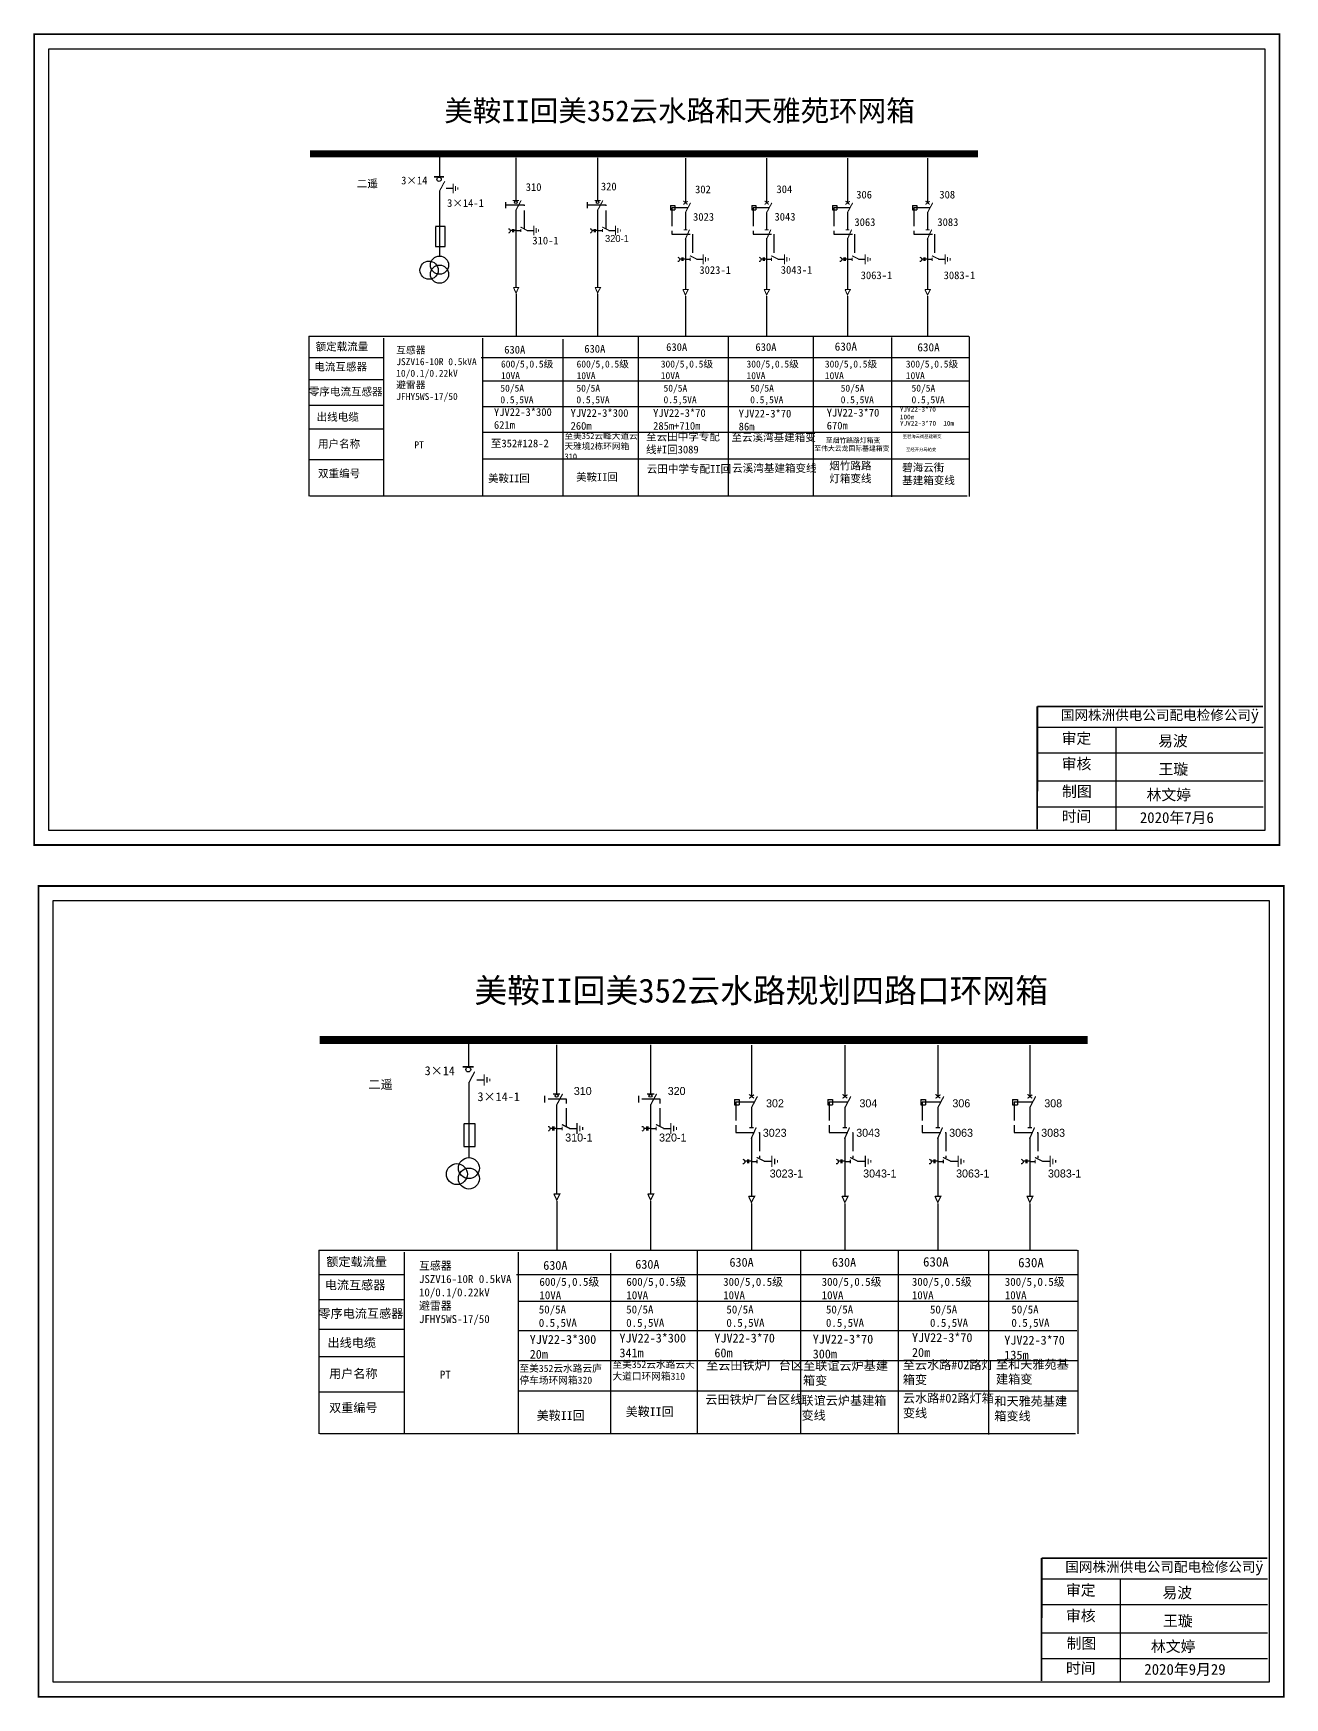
# Model space of a CAD drawing. Header units: millimetres. Extents: x 3402 to 6779, y -862 to 1372.
# Drawn here: x 5954 to 6768, y 287 to 1370 of the extents above; entities that cross this region are included whole.
import ezdxf

# ---------------------------------------------------------------- set-up
doc = ezdxf.new("R2010")
doc.units = ezdxf.units.MM
doc.linetypes.add('ACAD_ISO02W100', pattern=[15, 12, -3])
doc.linetypes.add('CENTER', pattern=[50.8, 31.75, -6.35, 6.35, -6.35])
doc.layers.add('2', color=7, linetype='Continuous')
doc.styles.add('hztxt_txtstyle_0.00_0_0', font='simkai.ttf')
doc.styles.add('hztxt_txtstyle_1.80_0_0', font='', dxfattribs={"height": 1.8, "bigfont": 'hztxt.shx'})
doc.styles.add('hztxt_txtstyle_2.70_0_0', font='simkai.ttf', dxfattribs={"height": 2.7})
doc.styles.add('KaiTi_txtstyle_1.00_0_0', font='simkai.ttf', dxfattribs={"height": 1})
doc.styles.add('KaiTi_txtstyle_1.11_0_0', font='simkai.ttf', dxfattribs={"height": 1.109414})
doc.styles.add('字体', font='simkai_0.ttf', dxfattribs={"height": 2.5})
doc.styles.add('楷体_GB2312_txtstyle_1.09_0_0', font='simkai_0.ttf', dxfattribs={"height": 1.0944})
doc.styles.get('hztxt_txtstyle_1.80_0_0').set_extended_font_data('hztxt')

# ---------------------------------------------------------------- blocks, each defined once
blk = doc.blocks.new('JD')
for points in [[(-2, 0.2), (-2, -0.2), (2, 0.2), (2, -0.2)], [(1, -1.2), (1, -0.8), (-1, -1.2), (-1, -0.8)], [(-0.5, -1.8), (-0.5, -2.2), (0.5, -1.8), (0.5, -2.2)]]:
    blk.add_trace(points)

msp = doc.modelspace()

# ---------------------------------------------------------------- linework, layer by layer
at = {"color": 0}
for p, q in [((6218.3, 1291.8), (6218.3, 1276.9)), ((6268.1, 1289.1), (6268.1, 1261.3)), ((6321.3, 1289.1), (6321.3, 1261.3)), ((6378.4, 1288.9), (6378.4, 1259.8)), ((6431.3, 1288.9), (6431.3, 1259.8)), ((6483.9, 1288.9), (6483.9, 1259.8)), ((6536, 1288.9), (6536, 1259.8)), ((6218.4, 1267.7), (6218.4, 1225.4)), ((6222.8, 1269.3), (6227.1, 1269.3)), ((6368.7, 1258.2), (6371.5, 1258.2)), ((6368.7, 1258.2), (6368.7, 1255.2)), ((6371.5, 1258.2), (6371.5, 1255.2)), ((6421.6, 1258.2), (6424.3, 1258.2)), ((6421.6, 1258.2), (6421.6, 1255.2)), ((6424.3, 1258.2), (6424.3, 1255.2)), ((6474.2, 1258.2), (6477, 1258.2)), ((6474.2, 1258.2), (6474.2, 1255.2)), ((6477, 1258.2), (6477, 1255.2)), ((6526.3, 1258.2), (6529, 1258.2)), ((6526.3, 1258.2), (6526.3, 1255.2)), ((6529, 1258.2), (6529, 1255.2)), ((6268.1, 1255.2), (6268.1, 1204.8)), ((6321.3, 1255.2), (6321.3, 1204.8)), ((6368.7, 1255.2), (6371.5, 1255.2)), ((6378.4, 1253.6), (6378.4, 1242.4)), ((6421.6, 1255.2), (6424.3, 1255.2)), ((6431.3, 1253.6), (6431.3, 1242.4)), ((6474.2, 1255.2), (6477, 1255.2)), ((6483.9, 1253.6), (6483.9, 1242.4)), ((6526.3, 1255.2), (6529, 1255.2)), ((6536, 1253.6), (6536, 1242.4)), ((6268.1, 1241.8), (6271.3, 1241.8)), ((6275.4, 1241.9), (6279.6, 1241.9)), ((6321.3, 1241.8), (6324.4, 1241.8)), ((6328.5, 1241.9), (6332.8, 1241.9)), ((6378.4, 1236.8), (6378.4, 1203.6)), ((6431.3, 1236.8), (6431.3, 1203.6)), ((6483.9, 1236.8), (6483.9, 1203.6)), ((6536, 1236.8), (6536, 1203.6)), ((6378.4, 1223.2), (6381.5, 1223.2)), ((6385.6, 1223.3), (6389.9, 1223.3)), ((6431.3, 1223.2), (6434.4, 1223.2)), ((6438.5, 1223.3), (6442.8, 1223.3)), ((6483.9, 1223.2), (6487, 1223.2)), ((6491.1, 1223.3), (6495.4, 1223.3)), ((6536, 1223.2), (6539.1, 1223.2)), ((6543.2, 1223.3), (6547.5, 1223.3)), ((6182.3, 1159), (6133.7, 1159)), ((6182.1, 1144.7), (6133.5, 1144.7)), ((6182.1, 1127.9), (6133.5, 1127.9)), ((6181.9, 1112.5), (6133.4, 1112.5)), ((6182.1, 1092.5), (6133.5, 1092.5)), ((6237.3, 714.9), (6237.3, 697.8)), ((6294.6, 711.8), (6294.6, 679.9)), ((6355.7, 711.8), (6355.7, 679.9)), ((6421.4, 711.6), (6421.4, 678.2)), ((6482.2, 711.6), (6482.2, 678.2)), ((6542.7, 711.6), (6542.7, 678.2)), ((6602.5, 711.6), (6602.5, 678.2)), ((6237.4, 687.2), (6237.4, 638.5)), ((6242.6, 689.1), (6247.5, 689.1)), ((6294.6, 672.8), (6294.6, 614.9)), ((6355.7, 672.8), (6355.7, 614.9)), ((6410.3, 676.3), (6413.4, 676.3)), ((6410.3, 676.3), (6410.3, 672.9)), ((6410.3, 672.9), (6413.4, 672.9)), ((6413.4, 676.3), (6413.4, 672.9)), ((6471.1, 676.3), (6474.2, 676.3)), ((6471.1, 676.3), (6471.1, 672.9)), ((6471.1, 672.9), (6474.2, 672.9)), ((6474.2, 676.3), (6474.2, 672.9)), ((6531.6, 676.3), (6534.7, 676.3)), ((6531.6, 676.3), (6531.6, 672.9)), ((6531.6, 672.9), (6534.7, 672.9)), ((6534.7, 676.3), (6534.7, 672.9)), ((6591.4, 676.3), (6594.6, 676.3)), ((6591.4, 676.3), (6591.4, 672.9)), ((6591.4, 672.9), (6594.6, 672.9)), ((6594.6, 676.3), (6594.6, 672.9)), ((6421.4, 671.1), (6421.4, 658.1)), ((6482.2, 671.1), (6482.2, 658.1)), ((6542.7, 671.1), (6542.7, 658.1)), ((6602.5, 671.1), (6602.5, 658.1)), ((6294.6, 657.4), (6298.2, 657.4)), ((6302.9, 657.5), (6307.8, 657.5)), ((6355.7, 657.4), (6359.4, 657.4)), ((6364.1, 657.5), (6369, 657.5)), ((6421.4, 651.7), (6421.4, 613.6)), ((6482.2, 651.7), (6482.2, 613.6)), ((6542.7, 651.7), (6542.7, 613.6)), ((6602.5, 651.7), (6602.5, 613.6)), ((6421.4, 636), (6425, 636)), ((6429.7, 636.1), (6434.6, 636.1)), ((6482.2, 636), (6485.8, 636)), ((6490.5, 636.1), (6495.4, 636.1)), ((6542.7, 636), (6546.3, 636)), ((6551, 636.1), (6555.9, 636.1)), ((6602.5, 636), (6606.1, 636)), ((6610.8, 636.1), (6615.8, 636.1)), ((6195.9, 562.2), (6140.1, 562.2)), ((6195.7, 545.8), (6139.9, 545.8)), ((6195.7, 526.5), (6139.9, 526.5)), ((6195.5, 508.8), (6139.7, 508.8)), ((6195.7, 485.8), (6139.9, 485.8))]:
    msp.add_line(p, q, dxfattribs=at)
at = {"color": 0, "linetype": 'ACAD_ISO02W100'}
for p, q in [((6379.8, 1256.7), (6369.6, 1256.7)), ((6369.6, 1256.7), (6369.6, 1239.4)), ((6432.7, 1256.7), (6422.5, 1256.7)), ((6422.5, 1256.7), (6422.5, 1239.4)), ((6485.3, 1256.7), (6475.1, 1256.7)), ((6475.1, 1256.7), (6475.1, 1239.4)), ((6537.3, 1256.7), (6527.2, 1256.7)), ((6527.2, 1256.7), (6527.2, 1239.4)), ((6369.6, 1239.4), (6383, 1239.4)), ((6383, 1239.4), (6383, 1225.1)), ((6422.5, 1239.4), (6435.9, 1239.4)), ((6435.9, 1239.4), (6435.9, 1225.1)), ((6475.1, 1239.4), (6488.5, 1239.4)), ((6488.5, 1239.4), (6488.5, 1225.1)), ((6527.2, 1239.4), (6540.6, 1239.4)), ((6540.6, 1239.4), (6540.6, 1225.1)), ((6423, 674.5), (6411.3, 674.5)), ((6411.3, 674.5), (6411.3, 654.7)), ((6483.8, 674.5), (6472.1, 674.5)), ((6472.1, 674.5), (6472.1, 654.7)), ((6544.2, 674.5), (6532.6, 674.5)), ((6532.6, 674.5), (6532.6, 654.7)), ((6604.1, 674.5), (6592.4, 674.5)), ((6592.4, 674.5), (6592.4, 654.7)), ((6411.3, 654.7), (6426.7, 654.7)), ((6426.7, 654.7), (6426.7, 638.3)), ((6472.1, 654.7), (6487.5, 654.7)), ((6487.5, 654.7), (6487.5, 638.3)), ((6532.6, 654.7), (6548, 654.7)), ((6548, 654.7), (6548, 638.3)), ((6592.4, 654.7), (6607.8, 654.7)), ((6607.8, 654.7), (6607.8, 638.3))]:
    msp.add_line(p, q, dxfattribs=at)
at = {"color": 0, "linetype": 'CENTER'}
for p, q in [((6268.2, 1200.7), (6268.2, 1172.9)), ((6321.3, 1200.7), (6321.3, 1172.9)), ((6378.4, 1199.2), (6378.4, 1173)), ((6431.3, 1199.2), (6431.3, 1173)), ((6483.9, 1199.2), (6483.9, 1173)), ((6536, 1199.2), (6536, 1173)), ((6294.7, 610.2), (6294.7, 578.2)), ((6355.8, 610.2), (6355.8, 578.2)), ((6421.4, 608.5), (6421.4, 578.4)), ((6482.2, 608.5), (6482.2, 578.4)), ((6542.7, 608.5), (6542.7, 578.4)), ((6602.6, 608.5), (6602.6, 578.4))]:
    msp.add_line(p, q, dxfattribs=at)
at = {"color": 0, "linetype": 'Continuous'}
for p, q in [((6133.4, 1173), (6562.9, 1173)), ((6133.6, 1068.9), (6133.6, 1173)), ((6181.9, 1171.8), (6181.9, 1068.9)), ((6246.3, 1171.8), (6246.3, 1068.9)), ((6298.6, 1171.2), (6298.6, 1069)), ((6347.7, 1172.8), (6347.7, 1068.9)), ((6406.2, 1172.8), (6406.2, 1068.9)), ((6461.5, 1172.7), (6461.5, 1068.8)), ((6512.6, 1172.3), (6512.6, 1068.5)), ((6563.1, 1172.9), (6563.1, 1068.8)), ((6245.5, 1159.1), (6563, 1159.1)), ((6246.3, 1144.1), (6563.1, 1144.1)), ((6561.9, 1068.9), (6134, 1068.9)), ((6607.5, 918.6), (6754.4, 918.6)), ((6658.5, 918.6), (6658.5, 851.8)), ((6607.5, 901.8), (6754.4, 901.8)), ((6607.5, 883.6), (6754.4, 883.6)), ((6607.5, 866.8), (6754.4, 866.8)), ((6139.8, 578.3), (6633.5, 578.3)), ((6140, 458.7), (6140, 578.3)), ((6195.4, 577), (6195.4, 458.7)), ((6269.5, 577), (6269.5, 458.7)), ((6329.6, 576.2), (6329.6, 458.7)), ((6386.1, 578.1), (6386.1, 458.7)), ((6516.9, 578), (6516.9, 458.6)), ((6575.7, 577.6), (6575.7, 458.2)), ((6633.8, 578.2), (6633.8, 458.6)), ((6268.6, 562.3), (6633.6, 562.3)), ((6269.5, 545.1), (6633.8, 545.1)), ((6610.3, 364.2), (6757.2, 364.2)), ((6661.3, 364.2), (6661.3, 297.4)), ((6610.3, 347.5), (6757.2, 347.5)), ((6610.3, 329.2), (6757.2, 329.2)), ((6610.3, 312.5), (6757.2, 312.5))]:
    msp.add_line(p, q, dxfattribs=at)
at = {"linetype": 'Continuous'}
for p, q in [((6246.3, 1127.4), (6562.6, 1127.4)), ((6246.3, 1110.5), (6563.5, 1110.5)), ((6246.3, 1093.3), (6563, 1093.3)), ((6453.3, 578.1), (6453.3, 458.7)), ((6269.5, 525.9), (6633.2, 525.9)), ((6269.5, 506.5), (6634.1, 506.5)), ((6269.5, 486.7), (6633.6, 486.7)), ((6632.4, 458.7), (6140.4, 458.7))]:
    msp.add_line(p, q, dxfattribs=at)
at = {"color": 0, "linetype": 'Continuous', "const_width": 1.18}
for points in [[(5954.6, 1369.6), (6765.1, 1369.6), (6765.1, 841.9), (5954.6, 841.9)], [(5957.4, 815.2), (6767.9, 815.2), (6767.9, 287.5), (5957.4, 287.5)]]:
    msp.add_lwpolyline(points, close=True, dxfattribs=at)
at = {"color": 0, "linetype": 'Continuous'}
for points in [[(5964.1, 1360.1), (6755.6, 1360.1), (6755.6, 851.4), (5964.1, 851.4)], [(5966.9, 805.7), (6758.4, 805.7), (6758.4, 297.1), (5966.9, 297.1)]]:
    msp.add_lwpolyline(points, close=True, dxfattribs=at)
at = {"color": 0}
for points, const_width in [([(6134, 1291.8), (6568.8, 1291.8)], 4.53), ([(6214.9, 1276.7), (6221.3, 1276.7)], 1.08), ([(6218.4, 1267.5), (6221.8, 1273.9)], 0.679), ([(6266.1, 1261.3), (6270.1, 1261.3)], 0.679), ([(6268.1, 1255), (6271.5, 1261.4)], 0.679), ([(6319.3, 1261.3), (6323.3, 1261.3)], 0.679), ([(6321.3, 1255), (6324.7, 1261.4)], 0.679), ([(6377.1, 1261.1), (6379.8, 1258.8)], 0.679), ([(6377.1, 1258.8), (6379.9, 1260.9)], 0.679), ([(6378.4, 1253.5), (6381.8, 1259.9)], 0.679), ([(6430, 1261.1), (6432.7, 1258.8)], 0.679), ([(6430, 1258.8), (6432.8, 1260.9)], 0.679), ([(6431.3, 1253.5), (6434.7, 1259.9)], 0.679), ([(6482.6, 1261.1), (6485.3, 1258.8)], 0.679), ([(6482.6, 1258.8), (6485.4, 1260.9)], 0.679), ([(6483.9, 1253.5), (6487.3, 1259.9)], 0.679), ([(6534.7, 1258.8), (6537.4, 1260.9)], 0.679), ([(6534.7, 1261.1), (6537.4, 1258.8)], 0.679), ([(6536, 1253.5), (6539.4, 1259.9)], 0.679), ([(6271.1, 1244.1), (6275.6, 1241.8)], 0.679), ([(6271.3, 1242.8), (6271.3, 1240.8)], 0.679), ([(6324.3, 1244.1), (6328.8, 1241.8)], 0.679), ([(6324.4, 1242.8), (6324.4, 1240.8)], 0.679), ([(6377.2, 1242.2), (6379.7, 1242.2)], 0.679), ([(6378.3, 1236), (6381.1, 1242.4)], 0.679), ([(6430.1, 1242.2), (6432.6, 1242.2)], 0.679), ([(6431.2, 1236), (6434, 1242.4)], 0.679), ([(6482.7, 1242.2), (6485.2, 1242.2)], 0.679), ([(6483.8, 1236), (6486.6, 1242.4)], 0.679), ([(6534.8, 1242.2), (6537.3, 1242.2)], 0.679), ([(6535.8, 1236), (6538.7, 1242.4)], 0.679), ([(6381.4, 1225.4), (6385.9, 1223.2)], 0.679), ([(6381.5, 1224.2), (6381.5, 1222.1)], 0.679), ([(6434.3, 1225.4), (6438.8, 1223.2)], 0.679), ([(6434.4, 1224.2), (6434.4, 1222.1)], 0.679), ([(6486.9, 1225.4), (6491.4, 1223.2)], 0.679), ([(6487, 1224.2), (6487, 1222.1)], 0.679), ([(6538.9, 1225.4), (6543.5, 1223.2)], 0.679), ([(6539.1, 1224.2), (6539.1, 1222.1)], 0.679), ([(6266.5, 1204.7), (6269.9, 1204.7), (6268.2, 1201.2), (6266.5, 1204.8)], 0.679), ([(6319.6, 1204.7), (6323.1, 1204.7), (6321.3, 1201.2), (6319.7, 1204.8)], 0.679), ([(6376.7, 1203.4), (6380.2, 1203.4), (6378.4, 1199.9), (6376.8, 1203.5)], 0.679), ([(6429.6, 1203.4), (6433.1, 1203.4), (6431.3, 1199.9), (6429.7, 1203.5)], 0.679), ([(6482.2, 1203.4), (6485.7, 1203.4), (6483.9, 1199.9), (6482.3, 1203.5)], 0.679), ([(6534.3, 1203.4), (6537.8, 1203.4), (6536, 1199.9), (6534.3, 1203.5)], 0.679), ([(6140.4, 714.9), (6640.3, 714.9)], 5.21), ([(6233.4, 697.5), (6240.7, 697.5)], 1.24), ([(6237.4, 687), (6241.3, 694.4)], 0.781), ([(6292.3, 679.8), (6296.9, 679.8)], 0.781), ([(6294.6, 672.6), (6298.5, 680)], 0.781), ([(6353.4, 679.8), (6358.1, 679.8)], 0.781), ([(6355.7, 672.6), (6359.7, 680)], 0.781), ([(6419.9, 679.6), (6423, 677.1)], 0.781), ([(6419.9, 677), (6423.1, 679.4)], 0.781), ([(6421.4, 670.9), (6425.3, 678.3)], 0.781), ([(6480.7, 679.6), (6483.8, 677.1)], 0.781), ([(6480.7, 677), (6483.9, 679.4)], 0.781), ([(6482.2, 670.9), (6486.1, 678.3)], 0.781), ([(6541.2, 679.6), (6544.3, 677.1)], 0.781), ([(6541.2, 677), (6544.4, 679.4)], 0.781), ([(6542.7, 670.9), (6546.6, 678.3)], 0.781), ([(6601.1, 679.6), (6604.1, 677.1)], 0.781), ([(6601.1, 677), (6604.2, 679.4)], 0.781), ([(6602.5, 670.9), (6606.4, 678.3)], 0.781), ([(6298, 660), (6303.2, 657.4)], 0.781), ([(6298.2, 658.6), (6298.2, 656.2)], 0.781), ([(6359.2, 660), (6364.4, 657.4)], 0.781), ([(6359.4, 658.6), (6359.4, 656.2)], 0.781), ([(6420, 657.9), (6422.9, 657.9)], 0.781), ([(6421.2, 650.7), (6424.5, 658.1)], 0.781), ([(6480.8, 657.9), (6483.7, 657.9)], 0.781), ([(6482, 650.7), (6485.3, 658.1)], 0.781), ([(6541.3, 657.9), (6544.2, 657.9)], 0.781), ([(6542.5, 650.7), (6545.8, 658.1)], 0.781), ([(6601.1, 657.9), (6604, 657.9)], 0.781), ([(6602.4, 650.7), (6605.7, 658.1)], 0.781), ([(6424.8, 638.6), (6430, 636)], 0.781), ([(6425, 637.2), (6425, 634.8)], 0.781), ([(6485.6, 638.6), (6490.8, 636)], 0.781), ([(6485.8, 637.2), (6485.8, 634.8)], 0.781), ([(6546.1, 638.6), (6551.3, 636)], 0.781), ([(6546.3, 637.2), (6546.3, 634.8)], 0.781), ([(6605.9, 638.6), (6611.1, 636)], 0.781), ([(6606.1, 637.2), (6606.1, 634.8)], 0.781), ([(6292.7, 614.8), (6296.7, 614.8), (6294.7, 610.8), (6292.8, 614.9)], 0.781), ([(6353.8, 614.8), (6357.8, 614.8), (6355.8, 610.8), (6353.9, 614.9)], 0.781), ([(6419.5, 613.3), (6423.5, 613.3), (6421.4, 609.3), (6419.5, 613.4)], 0.781), ([(6480.3, 613.3), (6484.3, 613.3), (6482.2, 609.3), (6480.3, 613.4)], 0.781), ([(6540.8, 613.3), (6544.7, 613.3), (6542.7, 609.3), (6540.8, 613.4)], 0.781), ([(6600.6, 613.3), (6604.6, 613.3), (6602.6, 609.3), (6600.7, 613.4)], 0.781)]:
    msp.add_lwpolyline(points, dxfattribs=dict(at, const_width=const_width))
for points in [[(6261.3, 1260.2), (6261.3, 1256.4)], [(6314.5, 1260.2), (6314.5, 1256.4)], [(6215.7, 1244.2), (6215.7, 1231.5), (6222, 1231.5), (6222, 1244.4), (6215.7, 1244.4)], [(6265.9, 1241.8), (6264.4, 1241.8)], [(6265.9, 1242.8), (6265.9, 1240.7)], [(6266.5, 1242.8), (6266.5, 1240.7)], [(6268.1, 1241.8), (6266.5, 1241.8)], [(6319, 1241.8), (6317.6, 1241.8)], [(6319, 1242.8), (6319, 1240.7)], [(6319.7, 1242.8), (6319.7, 1240.7)], [(6321.3, 1241.8), (6319.7, 1241.8)], [(6376.1, 1224.2), (6376.1, 1222.1)], [(6376.8, 1224.2), (6376.8, 1222.1)], [(6429, 1224.2), (6429, 1222.1)], [(6429.6, 1224.2), (6429.6, 1222.1)], [(6481.6, 1224.2), (6481.6, 1222.1)], [(6482.3, 1224.2), (6482.3, 1222.1)], [(6533.7, 1224.2), (6533.7, 1222.1)], [(6534.3, 1224.2), (6534.3, 1222.1)], [(6376.1, 1223.2), (6374.7, 1223.2)], [(6378.4, 1223.2), (6376.8, 1223.2)], [(6429, 1223.2), (6427.6, 1223.2)], [(6431.3, 1223.2), (6429.6, 1223.2)], [(6481.6, 1223.2), (6480.2, 1223.2)], [(6483.9, 1223.2), (6482.3, 1223.2)], [(6533.7, 1223.2), (6532.3, 1223.2)], [(6536, 1223.2), (6534.3, 1223.2)], [(6286.8, 678.6), (6286.8, 674.3)], [(6347.9, 678.6), (6347.9, 674.3)], [(6234.3, 660.2), (6234.3, 645.6), (6241.6, 645.6), (6241.6, 660.4), (6234.3, 660.4)], [(6292, 657.5), (6290.4, 657.5)], [(6292, 658.6), (6292, 656.2)], [(6292.7, 658.6), (6292.7, 656.2)], [(6294.6, 657.5), (6292.7, 657.5)], [(6353.1, 657.5), (6351.5, 657.5)], [(6353.1, 658.6), (6353.1, 656.2)], [(6353.9, 658.6), (6353.9, 656.2)], [(6355.7, 657.5), (6353.9, 657.5)], [(6418.8, 636.1), (6417.1, 636.1)], [(6418.8, 637.2), (6418.8, 634.8)], [(6419.5, 637.2), (6419.5, 634.8)], [(6421.4, 636.1), (6419.5, 636.1)], [(6479.6, 636.1), (6477.9, 636.1)], [(6479.6, 637.2), (6479.6, 634.8)], [(6480.3, 637.2), (6480.3, 634.8)], [(6482.2, 636.1), (6480.3, 636.1)], [(6540.1, 636.1), (6538.4, 636.1)], [(6540.1, 637.2), (6540.1, 634.8)], [(6540.8, 637.2), (6540.8, 634.8)], [(6542.7, 636.1), (6540.8, 636.1)], [(6599.9, 636.1), (6598.3, 636.1)], [(6599.9, 637.2), (6599.9, 634.8)], [(6600.6, 637.2), (6600.6, 634.8)], [(6602.5, 636.1), (6600.6, 636.1)]]:
    msp.add_lwpolyline(points, dxfattribs=at)
at = {"color": 0, "linetype": 'ACAD_ISO02W100'}
for points in [[(6273.7, 1242.9), (6273.7, 1258.3), (6261.3, 1258.3)], [(6326.9, 1242.9), (6326.9, 1258.3), (6314.5, 1258.3)], [(6301, 658.7), (6301, 676.5), (6286.8, 676.5)], [(6362.1, 658.7), (6362.1, 676.5), (6347.9, 676.5)]]:
    msp.add_lwpolyline(points, dxfattribs=at)
at = {"color": 0}
for points in [[(6263.2, 1243, -0.877934), (6263.3, 1240.2)], [(6316.4, 1243, -0.877934), (6316.4, 1240.2)], [(6373.5, 1224.4, -0.877934), (6373.5, 1221.6)], [(6426.4, 1224.4, -0.877934), (6426.4, 1221.6)], [(6479, 1224.4, -0.877934), (6479, 1221.6)], [(6531, 1224.4, -0.877934), (6531.1, 1221.6)], [(6289, 658.8, -0.877934), (6289, 655.7)], [(6350.1, 658.8, -0.877934), (6350.1, 655.7)], [(6415.7, 637.4, -0.877934), (6415.8, 634.3)], [(6476.5, 637.4, -0.877934), (6476.6, 634.3)], [(6537, 637.4, -0.877934), (6537.1, 634.3)], [(6596.9, 637.4, -0.877934), (6596.9, 634.3)]]:
    msp.add_lwpolyline(points, format="xyb", dxfattribs=at)
at = {"color": 0, "linetype": 'Continuous', "const_width": 1.18}
for points in [[(6607.5, 932.1), (6607.4, 852.1)], [(6607.5, 932.1), (6754.4, 932.1)], [(6610.3, 377.8), (6610.2, 297.7)], [(6610.3, 377.8), (6757.2, 377.8)]]:
    msp.add_lwpolyline(points, dxfattribs=at)
at = {"color": 0}
for centre, radius in [((6218.1, 1275.2), 1.38), ((6268.1, 1260.3), 0.87), ((6321.3, 1260.3), 0.87), ((6237.1, 695.8), 1.59), ((6294.6, 678.7), 1), ((6355.7, 678.7), 1)]:
    msp.add_circle(centre, radius, dxfattribs=at)
at = {"layer": '2'}
for centre, radius in [((6218.4, 1219.3), 5.93), ((6211.6, 1216), 5.93), ((6218.4, 1213.4), 5.93), ((6229.7, 627.7), 6.82), ((6237.5, 631.6), 6.82), ((6237.5, 624.8), 6.82)]:
    msp.add_circle(centre, radius, dxfattribs=at)

# ---------------------------------------------------------------- block references
at = {"color": 0, "rotation": 90}
for p, xscale, yscale, zscale in [((6227.2, 1269.2), 1.585318834948794, 1.585318834948794, 1.585318834948992), ((6279.7, 1241.8), 1.585318834948794, 1.585318834948794, 1.585318834948992), ((6332.9, 1241.8), 1.585318834948794, 1.585318834948794, 1.585318834948992), ((6390, 1223.1), 1.585318834948794, 1.585318834948794, 1.585318834948992), ((6442.9, 1223.1), 1.585318834948794, 1.585318834948794, 1.585318834948992), ((6495.5, 1223.1), 1.585318834948794, 1.585318834948794, 1.585318834948992), ((6547.5, 1223.1), 1.585318834948794, 1.585318834948794, 1.585318834948992), ((6247.5, 689), 1.822560102394164, 1.822560102394164, 1.82256010239424), ((6307.9, 657.4), 1.822560102394164, 1.822560102394164, 1.82256010239424), ((6369, 657.4), 1.822560102394164, 1.822560102394164, 1.82256010239424), ((6434.7, 636), 1.822560102394164, 1.822560102394164, 1.82256010239424), ((6495.5, 636), 1.822560102394164, 1.822560102394164, 1.82256010239424), ((6556, 636), 1.822560102394164, 1.822560102394164, 1.82256010239424), ((6615.8, 636), 1.822560102394164, 1.822560102394164, 1.82256010239424)]:
    msp.add_blockref('JD', p, dxfattribs=dict(at, xscale=xscale, yscale=yscale, zscale=zscale))

# ---------------------------------------------------------------- texts
at = {"color": 0, "linetype": 'Continuous', "style": 'hztxt_txtstyle_2.70_0_0'}
for s, height, p in [('3×14', 5.03, (6193.4, 1271.9)), ('310', 5.03, (6274.5, 1267.6)), ('320', 5.03, (6323.4, 1268)), ('302', 5.03, (6384.7, 1266.1)), ('304', 5.03, (6437.7, 1266.2)), ('306', 5.03, (6489.6, 1262.7)), ('308', 5.03, (6543.7, 1262.7)), ('3×14-1', 5.03, (6223.3, 1257.2)), ('3023', 5.03, (6383.4, 1248.2)), ('3043', 5.03, (6436.4, 1248.3)), ('3063', 5.03, (6488.4, 1244.8)), ('3083', 5.03, (6542.4, 1244.8)), ('310-1', 5.03, (6278.8, 1232.8)), ('3023-1', 5.03, (6387.5, 1213.6)), ('3043-1', 5.03, (6440.5, 1213.7)), ('3063-1', 5.03, (6492.5, 1210.2)), ('3083-1', 5.03, (6546.5, 1210.2)), ('3×14', 5.79, (6208.7, 692.1)), ('3×14-1', 5.79, (6243.1, 675.2))]:
    msp.add_text(s, height=height, dxfattribs=at).set_placement(p)
at = {"color": 0, "style": 'hztxt_txtstyle_1.80_0_0'}
for s, height, p in [('320-1', 4.53, (6326.1, 1234.4)), ('310', 5.21, (6305.8, 679.2)), ('320', 5.21, (6366.9, 679.2)), ('302', 5.21, (6430.9, 671.2)), ('304', 5.21, (6491.7, 671.2)), ('306', 5.21, (6552.2, 671.2)), ('308', 5.21, (6612, 671.2)), ('310-1', 5.21, (6300.2, 648.9)), ('320-1', 5.21, (6361.3, 648.9)), ('3023', 5.21, (6428.8, 652)), ('3043', 5.21, (6489.6, 652)), ('3063', 5.21, (6550.1, 652)), ('3083', 5.21, (6610, 652)), ('3023-1', 5.21, (6433.3, 625.5)), ('3043-1', 5.21, (6494.1, 625.5)), ('3063-1', 5.21, (6554.6, 625.5)), ('3083-1', 5.21, (6614.4, 625.5))]:
    msp.add_text(s, height=height, dxfattribs=at).set_placement(p)
at = {"attachment_point": 1, "style": '字体'}
for s, insert, char_height, width in [('{\\fSimSun|b0|i0|c134|p2;\\C0;美鞍II回美352云水路和天雅苑环网箱}', (6221.5, 1326.6), 13.609, 446.48), ('{\\fSimSun|b0|i0|c134|p2;\\C0;美鞍II回美352云水路规划四路口环网箱}', (6241.1, 755), 15.646, 513.296)]:
    msp.add_mtext(s, dxfattribs=dict(at, insert=insert, char_height=char_height, width=width))
at = {"color": 0, "linetype": 'Continuous', "attachment_point": 1}
for s, insert, char_height, width, style in [('{\\fSimSun|b0|i0|c134|p2;二遥}', (6164.5, 1274.9), 5.033, 81.135, 'hztxt_txtstyle_2.70_0_0'), ('{\\fSimSun|b0|i0|c134|p2;额定载流量}', (6137.7, 1168.8), 5.033, 81.135, 'hztxt_txtstyle_2.70_0_0'), ('\\A1;{\\fSimSun|b0|i0|c134|p2;互感器\\PJSZV16-10R 0.5kVA\\P10/0.1/0.22kV\\P避雷器\\PJFHY5WS-17/50}', (6190.2, 1166.3), 4.529, 83.521, 'hztxt_txtstyle_2.70_0_0'), ('{\\fSimSun|b0|i0|c134|p2;630A}', (6260.5, 1166.8), 5.033, 81.135, 'hztxt_txtstyle_2.70_0_0'), ('{\\fSimSun|b0|i0|c134|p2;630A}', (6312.6, 1167.4), 5.033, 81.135, 'hztxt_txtstyle_2.70_0_0'), ('{\\fSimSun|b0|i0|c134|p2;630A}', (6365.9, 1168.5), 5.033, 81.135, 'hztxt_txtstyle_2.70_0_0'), ('{\\fSimSun|b0|i0|c134|p2;630A}', (6424, 1168.5), 5.033, 81.135, 'hztxt_txtstyle_2.70_0_0'), ('{\\fSimSun|b0|i0|c134|p2;630A}', (6475.6, 1169), 5.334, 42.887, 'hztxt_txtstyle_0.00_0_0'), ('{\\fSimSun|b0|i0|c134|p2;630A}', (6529.4, 1168.5), 5.334, 42.887, 'hztxt_txtstyle_0.00_0_0'), ('{\\fSimSun|b0|i0|c134|p2;电流互感器}', (6136.9, 1155.7), 5.033, 81.135, 'hztxt_txtstyle_2.70_0_0'), ('\\A1;{\\fSimSun|b0|i0|c134|p2;600/5,0.5级\\P10VA}', (6258.4, 1157.2), 4.529, 83.521, 'hztxt_txtstyle_2.70_0_0'), ('\\A1;{\\fSimSun|b0|i0|c134|p2;600/5,0.5级\\P10VA}', (6307.6, 1157.2), 4.529, 83.521, 'hztxt_txtstyle_2.70_0_0'), ('\\A1;{\\fSimSun|b0|i0|c134|p2;300/5,0.5级\\P10VA}', (6362.4, 1157.2), 4.529, 83.521, 'hztxt_txtstyle_2.70_0_0'), ('\\A1;{\\fSimSun|b0|i0|c134|p2;300/5,0.5级\\P10VA}', (6418.2, 1157.2), 4.529, 83.521, 'hztxt_txtstyle_2.70_0_0'), ('\\A1;{\\fSimSun|b0|i0|c134|p2;300/5,0.5级\\P10VA}', (6469.2, 1157.2), 4.529, 83.521, 'hztxt_txtstyle_2.70_0_0'), ('\\A1;{\\fSimSun|b0|i0|c134|p2;300/5,0.5级\\P10VA}', (6521.9, 1157.2), 4.529, 83.521, 'hztxt_txtstyle_2.70_0_0'), ('{\\fSimSun|b0|i0|c134|p2;零序电流互感器}', (6133.3, 1139.5), 5.033, 81.135, 'hztxt_txtstyle_2.70_0_0'), ('{\\fSimSun|b0|i0|c134|p2;50/5A\\P0.5,5VA}', (6258, 1141.5), 4.529, 81.135, 'hztxt_txtstyle_2.70_0_0'), ('{\\fSimSun|b0|i0|c134|p2;50/5A\\P0.5,5VA}', (6307.5, 1141.5), 4.529, 81.135, 'hztxt_txtstyle_2.70_0_0'), ('{\\fSimSun|b0|i0|c134|p2;50/5A\\P0.5,5VA}', (6420.6, 1141.5), 4.529, 81.135, 'hztxt_txtstyle_2.70_0_0'), ('{\\fSimSun|b0|i0|c134|p2;50/5A\\P0.5,5VA}', (6479.5, 1141.5), 4.529, 81.135, 'hztxt_txtstyle_2.70_0_0'), ('{\\fSimSun|b0|i0|c134|p2;50/5A\\P0.5,5VA}', (6525.6, 1141.5), 4.529, 81.135, 'hztxt_txtstyle_2.70_0_0'), ('{\\fSimSun|b0|i0|c134|p2;出线电缆}', (6138.4, 1123), 5.033, 81.135, 'hztxt_txtstyle_2.70_0_0'), ('{\\fSimSun|b0|i0|c134|p2;YJV22-3*300 \\P621m}', (6253.8, 1126.2), 5.033, 81.135, 'hztxt_txtstyle_2.70_0_0'), ('{\\fSimSun|b0|i0|c134|p2;YJV22-3*300 \\P260m}', (6303.7, 1125.6), 5.033, 81.135, 'hztxt_txtstyle_2.70_0_0'), ('{\\fSimSun|b0|i0|c134|p2;用户名称}', (6139.3, 1105.5), 5.033, 81.135, 'hztxt_txtstyle_2.70_0_0'), ('{\\fSimSun|b0|i0|c134|p2;至352#128-2}', (6251.8, 1105.8), 5.033, 43.566, 'hztxt_txtstyle_2.70_0_0'), ('{\\fSimSun|b0|i0|c134|p2;至美352云峰大道云天雅境2栋环网箱310}', (6299.7, 1110.2), 4.026, 49.548, 'hztxt_txtstyle_2.70_0_0'), ('{\\fSimSun|b0|i0|c134|p2;PT}', (6202, 1104.6), 4.547, 35.378, 'hztxt_txtstyle_0.00_0_0'), ('{\\fSimSun|b0|i0|c134|p2;双重编号}', (6139.3, 1086.2), 5.033, 81.135, 'hztxt_txtstyle_2.70_0_0'), ('{\\H0.9167x;\\C256;国网株洲供电公司配电检修公司\\fSimSun|b0|i0|c134|p2;\\H1.091x;ÿ}', (6622.8, 930.3), 7.069, 193.259, '字体'), ('\\f\uffbfﾬￌﾣﾤ_GB2312|b0|i0|c134|p49;审定', (6623.3, 914.9), 7.069, 55.282, '字体'), ('{\\fSimSun|b0|i0|c134|p2;易波}', (6686.1, 913.2), 7.069, 55.282, '字体'), ('\\f\uffbfﾬￌﾣﾤ_GB2312|b0|i0|c134|p49;审核', (6623.3, 898.3), 7.069, 55.282, '字体'), ('{\\fSimSun|b0|i0|c134|p2;王璇}', (6686.4, 894.8), 7.069, 55.282, '字体'), ('\\f\uffbfﾬￌﾣﾤ_GB2312|b0|i0|c134|p49;制图', (6623.6, 880.3), 7.069, 55.282, '字体'), ('\\f\uffbfﾬￌﾣﾤ_GB2312|b0|i0|c134|p49;时间', (6623.3, 864.1), 7.069, 55.282, '字体'), ('{\\fSimSun|b0|i0|c134|p2;二遥}', (6172.1, 689), 5.786, 93.276, 'hztxt_txtstyle_2.70_0_0'), ('{\\fSimSun|b0|i0|c134|p2;额定载流量}', (6144.7, 573.6), 5.786, 93.276, 'hztxt_txtstyle_2.70_0_0'), ('\\A1;{\\fSimSun|b0|i0|c134|p2;互感器\\PJSZV16-10R 0.5kVA\\P10/0.1/0.22kV\\P避雷器\\PJFHY5WS-17/50}', (6205, 570.7), 5.207, 96.02, 'hztxt_txtstyle_2.70_0_0'), ('{\\fSimSun|b0|i0|c134|p2;630A}', (6285.9, 571.2), 5.786, 93.276, 'hztxt_txtstyle_2.70_0_0'), ('{\\fSimSun|b0|i0|c134|p2;630A}', (6345.8, 571.9), 5.786, 93.276, 'hztxt_txtstyle_2.70_0_0'), ('{\\fSimSun|b0|i0|c134|p2;630A}', (6407.1, 573.2), 5.786, 93.276, 'hztxt_txtstyle_2.70_0_0'), ('{\\fSimSun|b0|i0|c134|p2;630A}', (6473.8, 573.2), 5.786, 93.276, 'hztxt_txtstyle_2.70_0_0'), ('{\\fSimSun|b0|i0|c134|p2;630A}', (6533.1, 573.7), 6.132, 49.305, 'hztxt_txtstyle_0.00_0_0'), ('{\\fSimSun|b0|i0|c134|p2;630A}', (6595, 573.2), 6.132, 49.305, 'hztxt_txtstyle_0.00_0_0'), ('{\\fSimSun|b0|i0|c134|p2;电流互感器}', (6143.7, 558.5), 5.786, 93.276, 'hztxt_txtstyle_2.70_0_0'), ('\\A1;{\\fSimSun|b0|i0|c134|p2;600/5,0.5级\\P10VA}', (6283.4, 560.2), 5.207, 96.02, 'hztxt_txtstyle_2.70_0_0'), ('\\A1;{\\fSimSun|b0|i0|c134|p2;600/5,0.5级\\P10VA}', (6340, 560.2), 5.207, 96.02, 'hztxt_txtstyle_2.70_0_0'), ('\\A1;{\\fSimSun|b0|i0|c134|p2;300/5,0.5级\\P10VA}', (6403, 560.2), 5.207, 96.02, 'hztxt_txtstyle_2.70_0_0'), ('\\A1;{\\fSimSun|b0|i0|c134|p2;300/5,0.5级\\P10VA}', (6467.1, 560.2), 5.207, 96.02, 'hztxt_txtstyle_2.70_0_0'), ('\\A1;{\\fSimSun|b0|i0|c134|p2;300/5,0.5级\\P10VA}', (6525.8, 560.2), 5.207, 96.02, 'hztxt_txtstyle_2.70_0_0'), ('\\A1;{\\fSimSun|b0|i0|c134|p2;300/5,0.5级\\P10VA}', (6586.3, 560.2), 5.207, 96.02, 'hztxt_txtstyle_2.70_0_0'), ('{\\fSimSun|b0|i0|c134|p2;50/5A\\P0.5,5VA}', (6283, 542.2), 5.207, 93.276, 'hztxt_txtstyle_2.70_0_0'), ('{\\fSimSun|b0|i0|c134|p2;50/5A\\P0.5,5VA}', (6339.9, 542.2), 5.207, 93.276, 'hztxt_txtstyle_2.70_0_0'), ('{\\fSimSun|b0|i0|c134|p2;50/5A\\P0.5,5VA}', (6537.6, 542.2), 5.207, 93.276, 'hztxt_txtstyle_2.70_0_0'), ('{\\fSimSun|b0|i0|c134|p2;50/5A\\P0.5,5VA}', (6590.6, 542.2), 5.207, 93.276, 'hztxt_txtstyle_2.70_0_0'), ('{\\fSimSun|b0|i0|c134|p2;零序电流互感器}', (6139.6, 539.9), 5.786, 93.276, 'hztxt_txtstyle_2.70_0_0'), ('{\\fSimSun|b0|i0|c134|p2;出线电缆}', (6145.5, 520.9), 5.786, 93.276, 'hztxt_txtstyle_2.70_0_0'), ('{\\fSimSun|b0|i0|c134|p2;YJV22-3*300 \\P20m}', (6277.1, 523), 5.786, 93.276, 'hztxt_txtstyle_2.70_0_0'), ('{\\fSimSun|b0|i0|c134|p2;YJV22-3*300 \\P341m}', (6335.5, 523.9), 5.786, 93.276, 'hztxt_txtstyle_2.70_0_0'), ('{\\fSimSun|b0|i0|c134|p2;YJV22-3*70\\P20m}', (6525.9, 524.2), 5.786, 93.276, 'hztxt_txtstyle_2.70_0_0'), ('{\\fSimSun|b0|i0|c134|p2;YJV22-3*70\\P135m}', (6586, 522.5), 5.786, 93.276, 'hztxt_txtstyle_2.70_0_0'), ('{\\fSimSun|b0|i0|c134|p2;用户名称}', (6146.5, 500.8), 5.786, 93.276, 'hztxt_txtstyle_2.70_0_0'), ('{\\fSimSun|b0|i0|c134|p2;PT}', (6218.6, 499.8), 5.228, 40.672, 'hztxt_txtstyle_0.00_0_0'), ('{\\fSimSun|b0|i0|c134|p2;至\\C256;美352云水路云庐停车场环网箱\\C0;320}', (6270.4, 503.6), 4.629, 59.028, 'hztxt_txtstyle_2.70_0_0'), ('{\\fSimSun|b0|i0|c134|p2;至美352云水路云天大道口环网箱310}', (6330.9, 506.2), 4.629, 56.963, 'hztxt_txtstyle_2.70_0_0'), ('{\\fSimSun|b0|i0|c134|p2;至云水路#02路灯箱变}', (6519.9, 506.5), 5.786, 60.809, 'hztxt_txtstyle_2.70_0_0'), ('{\\fSimSun|b0|i0|c134|p2;至和天雅苑基建箱变}', (6580.6, 506.8), 5.786, 53.62, 'hztxt_txtstyle_2.70_0_0'), ('{\\fSimSun|b0|i0|c134|p2;双重编号}', (6146.5, 478.6), 5.786, 93.276, 'hztxt_txtstyle_2.70_0_0'), ('{\\fSimSun|b0|i0|c134|p2;云水路#02路灯箱变线}', (6520, 484.8), 5.786, 60.809, 'hztxt_txtstyle_2.70_0_0'), ('{\\fSimSun|b0|i0|c134|p2;和天雅苑基建箱变线}', (6579.5, 482.8), 5.786, 53.62, 'hztxt_txtstyle_2.70_0_0'), ('{\\H0.9167x;\\C256;国网株洲供电公司配电检修公司\\fSimSun|b0|i0|c134|p2;\\H1.091x;ÿ}', (6625.7, 375.9), 7.069, 193.259, '字体'), ('\\f\uffbfﾬￌﾣﾤ_GB2312|b0|i0|c134|p49;审定', (6626.1, 360.5), 7.069, 55.282, '字体'), ('{\\fSimSun|b0|i0|c134|p2;易波}', (6688.9, 358.8), 7.069, 55.282, '字体'), ('\\f\uffbfﾬￌﾣﾤ_GB2312|b0|i0|c134|p49;审核', (6626.1, 343.9), 7.069, 55.282, '字体'), ('{\\fSimSun|b0|i0|c134|p2;王璇}', (6689.3, 340.5), 7.069, 55.282, '字体'), ('\\f\uffbfﾬￌﾣﾤ_GB2312|b0|i0|c134|p49;制图', (6626.5, 325.9), 7.069, 55.282, '字体'), ('\\f\uffbfﾬￌﾣﾤ_GB2312|b0|i0|c134|p49;时间', (6626.1, 309.7), 7.069, 55.282, '字体')]:
    msp.add_mtext(s, dxfattribs=dict(at, insert=insert, char_height=char_height, width=width, style=style))
at = {"linetype": 'Continuous', "attachment_point": 1}
for s, insert, char_height, width, style in [('{\\fSimSun|b0|i0|c134|p2;50/5A\\P0.5,5VA}', (6364.2, 1141.5), 4.529, 81.135, 'hztxt_txtstyle_2.70_0_0'), ('{\\fSimSun|b0|i0|c134|p2;YJV22-3*70\\P100m}', (6518, 1127), 3, 81.135, 'KaiTi_txtstyle_1.11_0_0'), ('{\\fSimSun|b0|i0|c134|p2;YJV22-3*70\\P285m+710m}', (6357.4, 1125.6), 5.033, 81.135, 'KaiTi_txtstyle_1.11_0_0'), ('{\\fSimSun|b0|i0|c134|p2;YJV22-3*70\\P86m}', (6413.1, 1125.2), 5.033, 81.135, 'hztxt_txtstyle_2.70_0_0'), ('{\\fSimSun|b0|i0|c134|p2;YJV22-3*70\\P670m}', (6470.4, 1125.8), 5.033, 81.135, 'KaiTi_txtstyle_1.11_0_0'), ('{\\fSimSun|b0|i0|c134|p2;YJV22-3*70  10m}', (6518.1, 1117.9), 3, 90.291, 'KaiTi_txtstyle_1.11_0_0'), ('{\\fSimSun|b0|i0|c134|p2;至云田中学专配线#I回3089}', (6352.8, 1110.2), 5.033, 52.893, 'KaiTi_txtstyle_1.11_0_0'), ('{\\fSimSun|b0|i0|c134|p2;至云溪湾基建箱变}', (6408.4, 1109.8), 5.033, 52.893, 'hztxt_txtstyle_2.70_0_0'), ('{\\fSimSun|b0|i0|c134|p2;云田中学专配II回}', (6353.3, 1089.2), 5.033, 52.893, 'hztxt_txtstyle_2.70_0_0'), ('{\\fSimSun|b0|i0|c134|p2;云溪湾基建箱变线}', (6408.9, 1089.7), 5.033, 52.893, 'hztxt_txtstyle_2.70_0_0'), ('{\\fSimSun|b0|i0|c134|p2;50/5A\\P0.5,5VA}', (6405.1, 542.2), 5.207, 93.276, 'hztxt_txtstyle_2.70_0_0'), ('{\\fSimSun|b0|i0|c134|p2;50/5A\\P0.5,5VA}', (6469.9, 542.2), 5.207, 93.276, 'hztxt_txtstyle_2.70_0_0'), ('{\\fSimSun|b0|i0|c134|p2;YJV22-3*70\\P60m}', (6397.3, 523.9), 5.786, 93.276, 'hztxt_txtstyle_2.70_0_0'), ('{\\fSimSun|b0|i0|c134|p2;YJV22-3*70\\P300m}', (6461.3, 523.2), 5.786, 93.276, 'hztxt_txtstyle_2.70_0_0'), ('{\\fSimSun|b0|i0|c134|p2;至云田铁炉厂台区}', (6391.9, 506.2), 5.786, 60.809, 'hztxt_txtstyle_2.70_0_0'), ('{\\fSimSun|b0|i0|c134|p2;至联谊云炉基建箱变}', (6455, 506), 5.786, 60.809, 'hztxt_txtstyle_2.70_0_0'), ('{\\fSimSun|b0|i0|c134|p2;云田铁炉厂台区线}', (6391.4, 483.9), 5.786, 60.809, 'hztxt_txtstyle_2.70_0_0'), ('{\\fSimSun|b0|i0|c134|p2;联谊云炉基建箱变线}', (6454, 483.3), 5.786, 60.809, 'hztxt_txtstyle_2.70_0_0')]:
    msp.add_mtext(s, dxfattribs=dict(at, insert=insert, char_height=char_height, width=width, style=style))
at = {"color": 7, "linetype": 'Continuous', "lineweight": 0, "ltscale": 0.226192, "insert": (6462.3, 1106.9), "char_height": 4.536, "attachment_point": 1, "style": 'KaiTi_txtstyle_1.00_0_0'}
msp.add_mtext('{\\fSimSun|b0|i0|c134|p2;\\H0.7x;   至烟竹路路灯箱变\\H1.429x;\\P\\H0.7x;至伟大云龙国际基建箱变}', dxfattribs=at)
at = {"color": 7, "linetype": 'Continuous', "lineweight": 0, "ltscale": 0.226192, "char_height": 2, "width": 27.44, "attachment_point": 1, "style": 'KaiTi_txtstyle_1.00_0_0'}
for s, insert in [('{\\fSimSun|b0|i0|c134|p2;至碧海云街基建箱变}', (6519.9, 1108.8)), ('{\\fSimSun|b0|i0|c134|p2;至经开分局箱变}', (6522.1, 1100.3))]:
    msp.add_mtext(s, dxfattribs=dict(at, insert=insert))
at = {"color": 7, "linetype": 'Continuous', "attachment_point": 1}
for s, insert, char_height, width, style in [('{\\fSimSun|b0|i0|c134|p2;美鞍II回}', (6250, 1083), 4.965, 49.609, '字体'), ('{\\fSimSun|b0|i0|c134|p2;美鞍II回}', (6307.3, 1083.9), 4.965, 49.609, '字体'), ('烟竹路路^J灯箱变线', (6472.1, 1091.3), 5.03, 81.135, 'KaiTi_txtstyle_1.11_0_0'), ('碧海云街\\P基建箱变线', (6519.5, 1090.1), 5.03, 81.135, 'KaiTi_txtstyle_1.11_0_0'), ('{\\fSimSun|b0|i0|c134|p2;林文婷}', (6678.6, 878.1), 7.069, 55.282, '楷体_GB2312_txtstyle_1.09_0_0'), ('2020{\\fSimSun|b0|i0|c134|p2;年}7{\\fSimSun|b0|i0|c134|p2;月6}', (6674.2, 863.3), 7.069, 103.399, '楷体_GB2312_txtstyle_1.09_0_0'), ('{\\fSimSun|b0|i0|c134|p2;美鞍II回}', (6339.6, 475.9), 5.708, 57.033, '字体'), ('{\\fSimSun|b0|i0|c134|p2;美鞍II回}', (6281.7, 473.4), 5.708, 57.033, '字体'), ('{\\fSimSun|b0|i0|c134|p2;林文婷}', (6681.4, 323.8), 7.069, 55.282, '楷体_GB2312_txtstyle_1.09_0_0'), ('2020{\\fSimSun|b0|i0|c134|p2;年}9{\\fSimSun|b0|i0|c134|p2;月29}', (6677.1, 308.9), 7.069, 103.399, '楷体_GB2312_txtstyle_1.09_0_0')]:
    msp.add_mtext(s, dxfattribs=dict(at, insert=insert, char_height=char_height, width=width, style=style))

doc.saveas('drawing.dxf')
